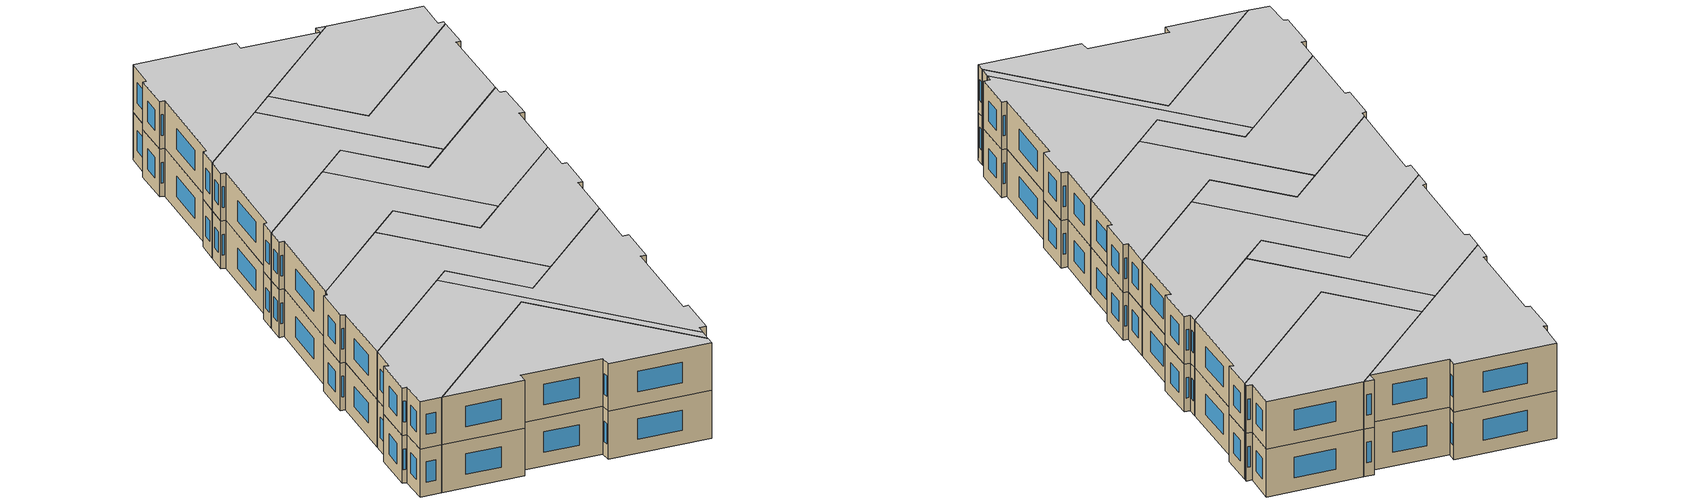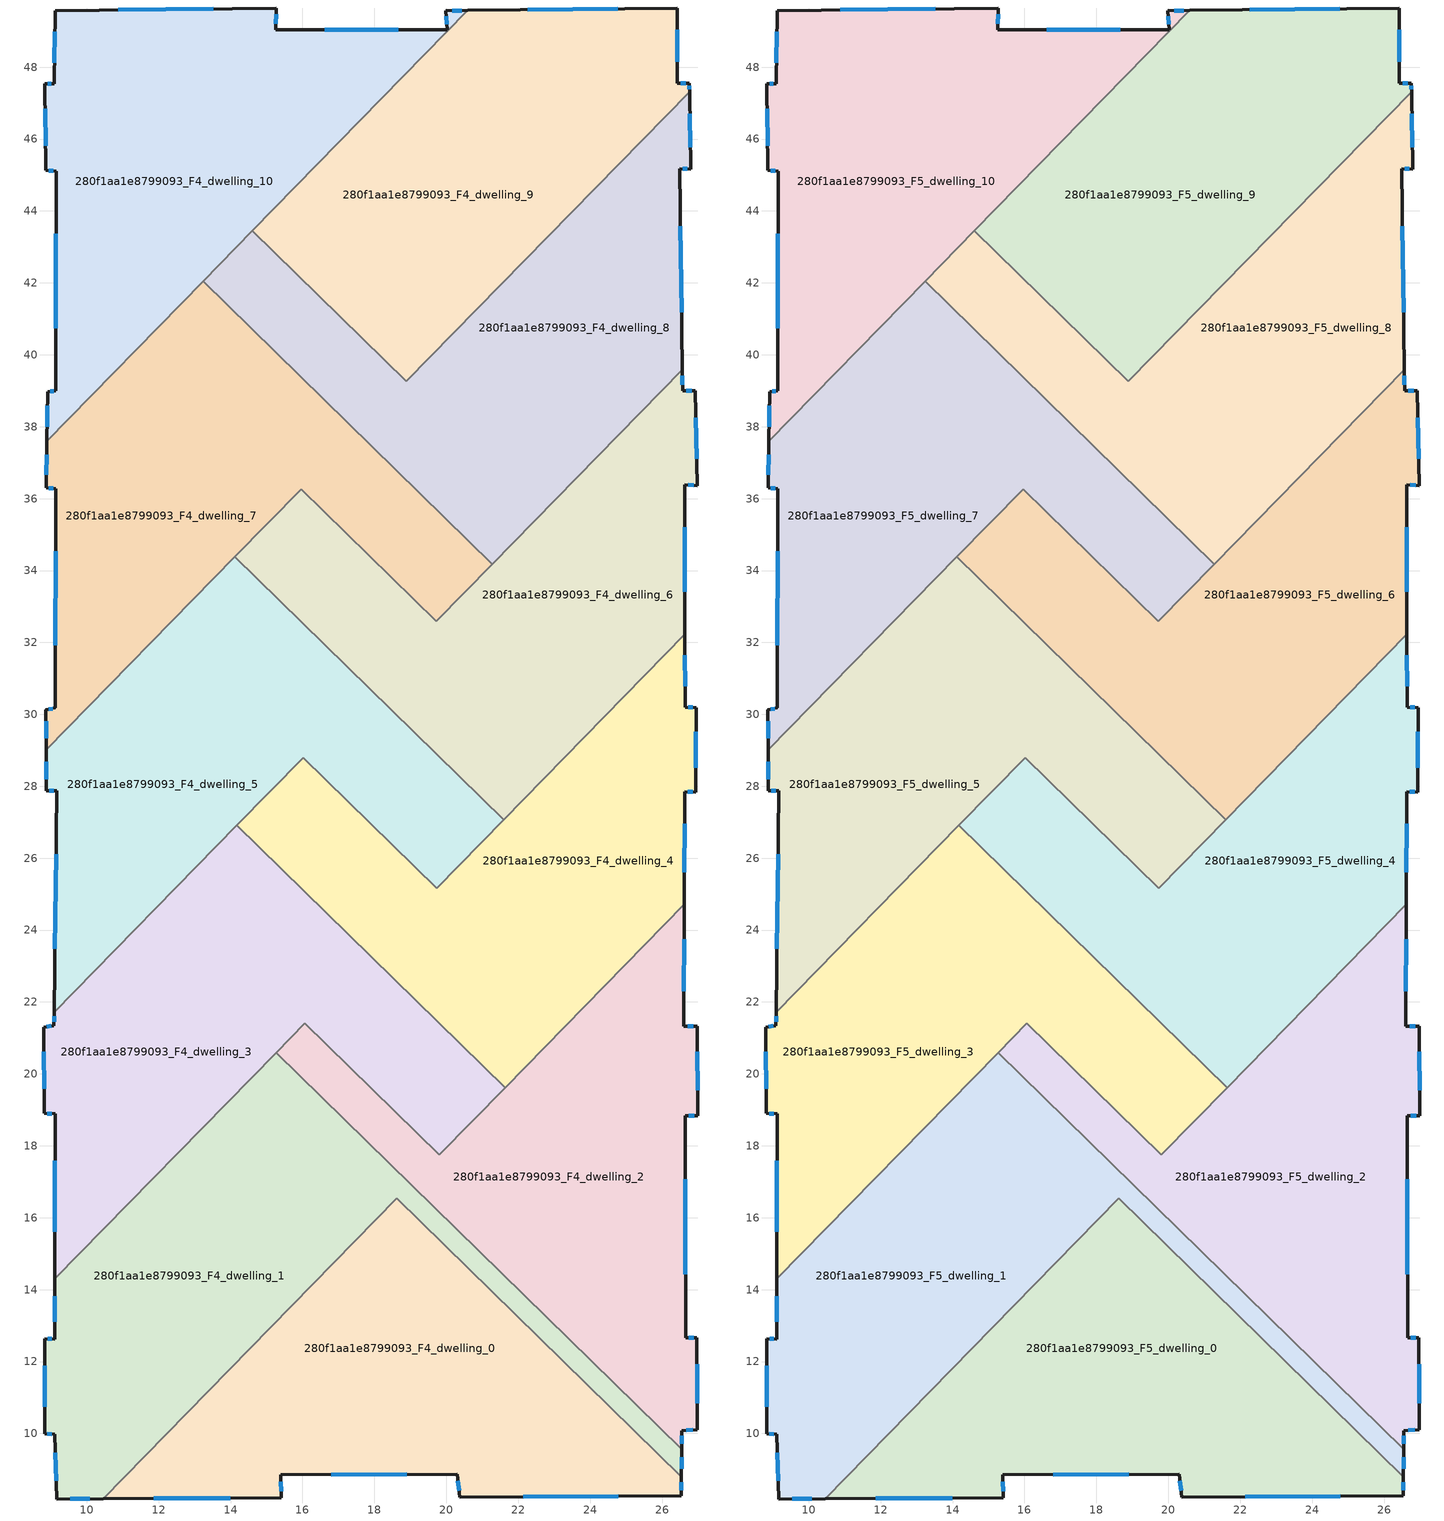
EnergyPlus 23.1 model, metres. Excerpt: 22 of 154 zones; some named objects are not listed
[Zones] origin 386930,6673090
280f1aa1e8799093_F4_dwelling_0
 floor to 280f1aa1e8799093_F3_dwelling_0 (EU_floor_Construction): 26.54,8.8 26.54,8.26 20.37,8.23 20.3,8.87 15.4,8.84 15.41,8.21 10.45,8.18 18.62,16.54 z12
 wall outside (EU_wall_Construction): 10.45,8.18 15.41,8.21 15.4,8.84 20.3,8.87 20.37,8.23 26.54,8.26 26.54,8.8 z12:15
 wall to 280f1aa1e8799093_F4_dwelling_1 (EU_wall_Construction): 26.54,8.8 18.62,16.54 10.45,8.18 z12:15
 window (EU_Window_Construction): 20.32,8.68 20.35,8.41 / 16.8,8.85 18.9,8.86 / 15.4,8.39 15.4,8.66 / 11.87,8.19 13.99,8.2 / 26.54,8.42 26.54,8.64 / 22.13,8.24 24.78,8.25 z12.86:14.14
280f1aa1e8799093_F4_dwelling_1
 floor to 280f1aa1e8799093_F3_dwelling_1 (EU_floor_Construction): 18.62,16.54 10.45,8.18 9.17,8.18 9.11,9.97 8.83,9.99 8.83,12.63 9.11,12.63 9.11,14.3 15.27,20.59 26.55,9.56 26.54,8.8 z12
 wall outside (EU_wall_Construction): 9.11,14.3 9.11,12.63 8.83,12.63 8.83,9.99 9.11,9.97 9.17,8.18 10.45,8.18 / 26.54,8.8 26.55,9.56 z12:15
 wall to 280f1aa1e8799093_F4_dwelling_2 (EU_wall_Construction): 26.55,9.56 15.27,20.59 z12:15
 wall to 280f1aa1e8799093_F4_dwelling_3 (EU_wall_Construction): 15.27,20.59 9.11,14.3 z12:15
 window (EU_Window_Construction): 9.54,8.18 10.09,8.18 / 9.12,9.46 9.15,8.69 / 8.91,9.99 9.03,9.98 / 8.83,11.88 8.83,10.75 / 9.03,12.63 8.91,12.63 / 9.11,13.82 9.11,13.1 / 26.54,9.02 26.55,9.34 z12.86:14.14
280f1aa1e8799093_F4_dwelling_10
 floor to 280f1aa1e8799093_F3_dwelling_10 (EU_floor_Construction): 20.6,49.58 8.89,37.6 8.91,38.98 9.14,39 9.15,45.11 8.87,45.13 8.84,47.53 9.09,47.54 9.12,49.57 15.28,49.64 15.26,49.04 20.02,49.04 19.99,49.57 z12
 wall outside (EU_wall_Construction): 20.6,49.58 19.99,49.57 20.02,49.04 15.26,49.04 15.28,49.64 9.12,49.57 9.09,47.54 8.84,47.53 8.87,45.13 9.15,45.11 9.14,39 8.91,38.98 8.89,37.6 z12:15
 wall to 280f1aa1e8799093_F4_dwelling_9 (EU_wall_Construction): 14.61,43.44 20.6,49.58 z12:15
 wall to 280f1aa1e8799093_F4_dwelling_7 (EU_wall_Construction): 8.89,37.6 13.24,42.04 z12:15
 wall to 280f1aa1e8799093_F4_dwelling_8 (EU_wall_Construction): 13.24,42.04 14.61,43.44 z12:15
 window (EU_Window_Construction): 20.43,49.57 20.16,49.57 / 8.91,38.58 8.9,37.99 / 9.08,38.99 8.98,38.98 / 9.14,43.36 9.14,40.74 / 8.95,45.12 9.07,45.12 / 8.84,46.85 8.86,45.82 / 9.02,47.54 8.91,47.53 / 9.12,48.99 9.1,48.12 / 13.52,49.62 10.88,49.59 / 15.26,49.21 15.27,49.47 / 18.66,49.04 16.62,49.04 / 20,49.42 20.01,49.19 z12.86:14.14
280f1aa1e8799093_F4_dwelling_2
 floor to 280f1aa1e8799093_F3_dwelling_2 (EU_floor_Construction): 26.62,24.72 26.61,21.33 26.98,21.32 26.99,18.84 26.65,18.83 26.65,12.66 26.97,12.66 26.98,10.11 26.55,10.08 26.55,9.56 15.27,20.59 16.06,21.41 19.81,17.75 z12
 wall outside (EU_wall_Construction): 26.55,9.56 26.55,10.08 26.98,10.11 26.97,12.66 26.65,12.66 26.65,18.83 26.99,18.84 26.98,21.32 26.61,21.33 26.62,24.72 z12:15
 wall to 280f1aa1e8799093_F4_dwelling_3 (EU_wall_Construction): 21.63,19.62 19.81,17.75 16.06,21.41 15.27,20.59 z12:15
 wall to 280f1aa1e8799093_F4_dwelling_4 (EU_wall_Construction): 26.62,24.72 21.63,19.62 z12:15
 window (EU_Window_Construction): 26.68,10.09 26.86,10.1 / 26.55,9.71 26.55,9.93 / 26.61,22.3 26.62,23.75 / 26.87,21.32 26.71,21.33 / 26.99,19.55 26.98,20.61 / 26.74,18.83 26.89,18.84 / 26.65,14.42 26.65,17.07 / 26.88,12.66 26.74,12.66 / 26.98,10.84 26.97,11.93 z12.86:14.14
280f1aa1e8799093_F4_dwelling_3
 floor to 280f1aa1e8799093_F3_dwelling_3 (EU_floor_Construction): 21.64,19.62 19.81,17.75 16.06,21.41 9.11,14.3 9.12,18.89 8.81,18.9 8.81,21.3 9.09,21.34 9.09,21.71 14.18,26.91 z12
 wall outside (EU_wall_Construction): 9.09,21.71 9.09,21.34 8.81,21.3 8.81,18.9 9.12,18.89 9.11,14.3 z12:15
 wall to 280f1aa1e8799093_F4_dwelling_4 (EU_wall_Construction): 21.64,19.62 14.18,26.91 z12:15
 wall to 280f1aa1e8799093_F4_dwelling_5 (EU_wall_Construction): 14.18,26.91 9.09,21.71 z12:15
 window (EU_Window_Construction): 9.12,17.58 9.11,15.61 / 8.9,18.9 9.03,18.89 / 8.81,20.62 8.81,19.59 / 9.01,21.33 8.89,21.31 / 9.09,21.61 9.09,21.45 z12.86:14.14
280f1aa1e8799093_F4_dwelling_4
 floor to 280f1aa1e8799093_F3_dwelling_4 (EU_floor_Construction): 26.64,32.23 26.64,30.2 26.95,30.19 26.94,27.84 26.63,27.85 26.62,24.72 21.64,19.62 14.18,26.91 16.02,28.8 19.73,25.17 z12
 wall outside (EU_wall_Construction): 26.62,24.72 26.63,27.85 26.94,27.84 26.95,30.19 26.64,30.2 26.64,32.23 z12:15
 wall to 280f1aa1e8799093_F4_dwelling_5 (EU_wall_Construction): 21.6,27.07 19.73,25.17 16.02,28.8 14.18,26.91 z12:15
 wall to 280f1aa1e8799093_F4_dwelling_6 (EU_wall_Construction): 26.64,32.23 21.6,27.07 z12:15
 window (EU_Window_Construction): 26.62,25.61 26.63,26.96 / 26.64,30.78 26.64,31.65 / 26.86,30.19 26.73,30.19 / 26.94,28.51 26.94,29.52 / 26.72,27.85 26.85,27.84 z12.86:14.14
280f1aa1e8799093_F4_dwelling_5
 floor to 280f1aa1e8799093_F3_dwelling_5 (EU_floor_Construction): 21.6,27.07 19.73,25.17 16.02,28.8 9.09,21.71 9.17,27.88 8.88,27.87 8.87,29.01 14.12,34.38 z12
 wall outside (EU_wall_Construction): 8.87,29.01 8.88,27.87 9.17,27.88 9.09,21.71 z12:15
 wall to 280f1aa1e8799093_F4_dwelling_6 (EU_wall_Construction): 21.6,27.07 14.12,34.38 z12:15
 wall to 280f1aa1e8799093_F4_dwelling_7 (EU_wall_Construction): 14.12,34.38 8.87,29.01 z12:15
 window (EU_Window_Construction): 9.15,26.11 9.11,23.47 / 8.96,27.87 9.08,27.87 / 8.87,28.69 8.87,28.2 z12.86:14.14
280f1aa1e8799093_F4_dwelling_6
 floor to 280f1aa1e8799093_F3_dwelling_6 (EU_floor_Construction): 26.56,39.58 26.57,38.99 26.93,39 26.97,36.36 26.63,36.39 26.64,32.23 21.6,27.07 14.12,34.38 15.96,36.26 19.72,32.58 z12
 wall outside (EU_wall_Construction): 26.64,32.23 26.63,36.39 26.97,36.36 26.93,39 26.57,38.99 26.56,39.58 z12:15
 wall to 280f1aa1e8799093_F4_dwelling_7 (EU_wall_Construction): 21.28,34.18 19.72,32.58 15.96,36.26 14.12,34.38 z12:15
 wall to 280f1aa1e8799093_F4_dwelling_8 (EU_wall_Construction): 26.56,39.58 21.28,34.18 z12:15
 window (EU_Window_Construction): 26.57,39.16 26.57,39.41 / 26.82,38.99 26.67,38.99 / 26.96,37.11 26.94,38.24 / 26.73,36.38 26.88,36.37 / 26.64,33.41 26.63,35.2 z12.86:14.14
280f1aa1e8799093_F4_dwelling_7
 floor to 280f1aa1e8799093_F3_dwelling_7 (EU_floor_Construction): 15.96,36.26 8.87,29.01 8.87,30.12 9.12,30.18 9.14,36.28 8.87,36.3 8.89,37.6 13.24,42.04 21.28,34.18 19.72,32.58 z12
 wall outside (EU_wall_Construction): 8.89,37.6 8.87,36.3 9.14,36.28 9.12,30.18 8.87,30.12 8.87,29.01 z12:15
 wall to 280f1aa1e8799093_F4_dwelling_8 (EU_wall_Construction): 21.28,34.18 13.24,42.04 z12:15
 window (EU_Window_Construction): 8.87,29.8 8.87,29.33 / 9.05,30.16 8.94,30.14 / 9.13,34.53 9.13,31.92 / 8.95,36.29 9.06,36.28 / 8.89,37.23 8.88,36.67 z12.86:14.14
280f1aa1e8799093_F4_dwelling_8
 floor to 280f1aa1e8799093_F3_dwelling_8 (EU_floor_Construction): 26.76,47.31 26.79,45.16 26.49,45.18 26.56,39.58 21.28,34.18 13.24,42.04 14.61,43.44 18.89,39.26 z12
 wall outside (EU_wall_Construction): 26.56,39.58 26.49,45.18 26.79,45.16 26.76,47.31 z12:15
 wall to 280f1aa1e8799093_F4_dwelling_9 (EU_wall_Construction): 26.76,47.31 18.89,39.26 14.61,43.44 z12:15
 window (EU_Window_Construction): 26.78,45.78 26.77,46.7 / 26.58,45.17 26.71,45.17 / 26.54,41.18 26.51,43.58 z12.86:14.14
280f1aa1e8799093_F4_dwelling_9
 floor to 280f1aa1e8799093_F3_dwelling_9 (EU_floor_Construction): 26.43,49.63 26.42,47.55 26.76,47.55 26.76,47.31 18.89,39.26 14.61,43.44 20.6,49.58 z12
 wall outside (EU_wall_Construction): 26.76,47.31 26.76,47.55 26.42,47.55 26.43,49.63 20.6,49.58 z12:15
 window (EU_Window_Construction): 26.42,48.15 26.43,49.04 / 26.66,47.55 26.52,47.55 / 26.76,47.38 26.76,47.48 / 24.76,49.62 22.27,49.59 z12.86:14.14
280f1aa1e8799093_F5_dwelling_0
 floor to 280f1aa1e8799093_F4_dwelling_0 (EU_floor_Construction): 26.54,8.8 26.54,8.26 20.37,8.23 20.3,8.87 15.4,8.84 15.41,8.21 10.45,8.18 18.62,16.54 z15
 wall outside (EU_wall_Construction): 10.45,8.18 15.41,8.21 15.4,8.84 20.3,8.87 20.37,8.23 26.54,8.26 26.54,8.8 z15:18
 wall to 280f1aa1e8799093_F5_dwelling_1 (EU_wall_Construction): 26.54,8.8 18.62,16.54 10.45,8.18 z15:18
 window (EU_Window_Construction): 20.32,8.68 20.35,8.41 / 16.8,8.85 18.9,8.86 / 15.4,8.39 15.4,8.66 / 11.87,8.19 13.99,8.2 / 26.54,8.42 26.54,8.64 / 22.13,8.24 24.78,8.25 z15.86:17.14
 ceiling to 280f1aa1e8799093_F6_dwelling_0 (EU_floor_Construction): 26.54,8.26 26.54,8.8 18.62,16.54 10.45,8.18 15.41,8.21 15.4,8.84 20.3,8.87 20.37,8.23 z18
280f1aa1e8799093_F5_dwelling_1
 floor to 280f1aa1e8799093_F4_dwelling_1 (EU_floor_Construction): 18.62,16.54 10.45,8.18 9.17,8.18 9.11,9.97 8.83,9.99 8.83,12.63 9.11,12.63 9.11,14.3 15.27,20.59 26.55,9.56 26.54,8.8 z15
 wall outside (EU_wall_Construction): 9.11,14.3 9.11,12.63 8.83,12.63 8.83,9.99 9.11,9.97 9.17,8.18 10.45,8.18 / 26.54,8.8 26.55,9.56 z15:18
 wall to 280f1aa1e8799093_F5_dwelling_2 (EU_wall_Construction): 26.55,9.56 15.27,20.59 z15:18
 wall to 280f1aa1e8799093_F5_dwelling_3 (EU_wall_Construction): 15.27,20.59 9.11,14.3 z15:18
 window (EU_Window_Construction): 9.54,8.18 10.09,8.18 / 9.12,9.46 9.15,8.69 / 8.91,9.99 9.03,9.98 / 8.83,11.88 8.83,10.75 / 9.03,12.63 8.91,12.63 / 9.11,13.82 9.11,13.1 / 26.54,9.02 26.55,9.34 z15.86:17.14
 ceiling to 280f1aa1e8799093_F6_dwelling_1 (EU_floor_Construction): 26.54,8.8 26.55,9.56 15.27,20.59 9.11,14.3 9.11,12.63 8.83,12.63 8.83,9.99 9.11,9.97 9.17,8.18 10.45,8.18 18.62,16.54 z18
280f1aa1e8799093_F5_dwelling_10
 floor to 280f1aa1e8799093_F4_dwelling_10 (EU_floor_Construction): 20.6,49.58 8.89,37.6 8.91,38.98 9.14,39 9.15,45.11 8.87,45.13 8.84,47.53 9.09,47.54 9.12,49.57 15.28,49.64 15.26,49.04 20.02,49.04 19.99,49.57 z15
 wall outside (EU_wall_Construction): 20.6,49.58 19.99,49.57 20.02,49.04 15.26,49.04 15.28,49.64 9.12,49.57 9.09,47.54 8.84,47.53 8.87,45.13 9.15,45.11 9.14,39 8.91,38.98 8.89,37.6 z15:18
 wall to 280f1aa1e8799093_F5_dwelling_9 (EU_wall_Construction): 14.61,43.44 20.6,49.58 z15:18
 wall to 280f1aa1e8799093_F5_dwelling_7 (EU_wall_Construction): 8.89,37.6 13.24,42.04 z15:18
 wall to 280f1aa1e8799093_F5_dwelling_8 (EU_wall_Construction): 13.24,42.04 14.61,43.44 z15:18
 window (EU_Window_Construction): 20.43,49.57 20.16,49.57 / 8.91,38.58 8.9,37.99 / 9.08,38.99 8.98,38.98 / 9.14,43.36 9.14,40.74 / 8.95,45.12 9.07,45.12 / 8.84,46.85 8.86,45.82 / 9.02,47.54 8.91,47.53 / 9.12,48.99 9.1,48.12 / 13.52,49.62 10.88,49.59 / 15.26,49.21 15.27,49.47 / 18.66,49.04 16.62,49.04 / 20,49.42 20.01,49.19 z15.86:17.14
 ceiling to 280f1aa1e8799093_F6_dwelling_10 (EU_floor_Construction): 20.02,49.04 15.26,49.04 15.28,49.64 9.12,49.57 9.09,47.54 8.84,47.53 8.87,45.13 9.15,45.11 9.14,39 8.91,38.98 8.89,37.6 20.6,49.58 19.99,49.57 z18
280f1aa1e8799093_F5_dwelling_2
 floor to 280f1aa1e8799093_F4_dwelling_2 (EU_floor_Construction): 26.62,24.72 26.61,21.33 26.98,21.32 26.99,18.84 26.65,18.83 26.65,12.66 26.97,12.66 26.98,10.11 26.55,10.08 26.55,9.56 15.27,20.59 16.06,21.41 19.81,17.75 z15
 wall outside (EU_wall_Construction): 26.55,9.56 26.55,10.08 26.98,10.11 26.97,12.66 26.65,12.66 26.65,18.83 26.99,18.84 26.98,21.32 26.61,21.33 26.62,24.72 z15:18
 wall to 280f1aa1e8799093_F5_dwelling_3 (EU_wall_Construction): 21.63,19.62 19.81,17.75 16.06,21.41 15.27,20.59 z15:18
 wall to 280f1aa1e8799093_F5_dwelling_4 (EU_wall_Construction): 26.62,24.72 21.63,19.62 z15:18
 window (EU_Window_Construction): 26.68,10.09 26.86,10.1 / 26.55,9.71 26.55,9.93 / 26.61,22.3 26.62,23.75 / 26.87,21.32 26.71,21.33 / 26.99,19.55 26.98,20.61 / 26.74,18.83 26.89,18.84 / 26.65,14.42 26.65,17.07 / 26.88,12.66 26.74,12.66 / 26.98,10.84 26.97,11.93 z15.86:17.14
 ceiling to 280f1aa1e8799093_F6_dwelling_2 (EU_floor_Construction): 26.55,9.56 26.55,10.08 26.98,10.11 26.97,12.66 26.65,12.66 26.65,18.83 26.99,18.84 26.98,21.32 26.61,21.33 26.62,24.72 19.81,17.75 16.06,21.41 15.27,20.59 z18
280f1aa1e8799093_F5_dwelling_3
 floor to 280f1aa1e8799093_F4_dwelling_3 (EU_floor_Construction): 21.64,19.62 19.81,17.75 16.06,21.41 9.11,14.3 9.12,18.89 8.81,18.9 8.81,21.3 9.09,21.34 9.09,21.71 14.18,26.91 z15
 wall outside (EU_wall_Construction): 9.09,21.71 9.09,21.34 8.81,21.3 8.81,18.9 9.12,18.89 9.11,14.3 z15:18
 wall to 280f1aa1e8799093_F5_dwelling_4 (EU_wall_Construction): 21.64,19.62 14.18,26.91 z15:18
 wall to 280f1aa1e8799093_F5_dwelling_5 (EU_wall_Construction): 14.18,26.91 9.09,21.71 z15:18
 window (EU_Window_Construction): 9.12,17.58 9.11,15.61 / 8.9,18.9 9.03,18.89 / 8.81,20.62 8.81,19.59 / 9.01,21.33 8.89,21.31 / 9.09,21.61 9.09,21.45 z15.86:17.14
 ceiling to 280f1aa1e8799093_F6_dwelling_3 (EU_floor_Construction): 19.81,17.75 21.64,19.62 14.18,26.91 9.09,21.71 9.09,21.34 8.81,21.3 8.81,18.9 9.12,18.89 9.11,14.3 16.06,21.41 z18
280f1aa1e8799093_F5_dwelling_4
 floor to 280f1aa1e8799093_F4_dwelling_4 (EU_floor_Construction): 26.64,32.23 26.64,30.2 26.95,30.19 26.94,27.84 26.63,27.85 26.62,24.72 21.64,19.62 14.18,26.91 16.02,28.8 19.73,25.17 z15
 wall outside (EU_wall_Construction): 26.62,24.72 26.63,27.85 26.94,27.84 26.95,30.19 26.64,30.2 26.64,32.23 z15:18
 wall to 280f1aa1e8799093_F5_dwelling_5 (EU_wall_Construction): 21.6,27.07 19.73,25.17 16.02,28.8 14.18,26.91 z15:18
 wall to 280f1aa1e8799093_F5_dwelling_6 (EU_wall_Construction): 26.64,32.23 21.6,27.07 z15:18
 window (EU_Window_Construction): 26.62,25.61 26.63,26.96 / 26.64,30.78 26.64,31.65 / 26.86,30.19 26.73,30.19 / 26.94,28.51 26.94,29.52 / 26.72,27.85 26.85,27.84 z15.86:17.14
 ceiling to 280f1aa1e8799093_F6_dwelling_4 (EU_floor_Construction): 26.62,24.72 26.63,27.85 26.94,27.84 26.95,30.19 26.64,30.2 26.64,32.23 19.73,25.17 16.02,28.8 14.18,26.91 21.64,19.62 z18
280f1aa1e8799093_F5_dwelling_5
 floor to 280f1aa1e8799093_F4_dwelling_5 (EU_floor_Construction): 21.6,27.07 19.73,25.17 16.02,28.8 9.09,21.71 9.17,27.88 8.88,27.87 8.87,29.01 14.12,34.38 z15
 wall outside (EU_wall_Construction): 8.87,29.01 8.88,27.87 9.17,27.88 9.09,21.71 z15:18
 wall to 280f1aa1e8799093_F5_dwelling_6 (EU_wall_Construction): 21.6,27.07 14.12,34.38 z15:18
 wall to 280f1aa1e8799093_F5_dwelling_7 (EU_wall_Construction): 14.12,34.38 8.87,29.01 z15:18
 window (EU_Window_Construction): 9.15,26.11 9.11,23.47 / 8.96,27.87 9.08,27.87 / 8.87,28.69 8.87,28.2 z15.86:17.14
 ceiling to 280f1aa1e8799093_F6_dwelling_5 (EU_floor_Construction): 19.73,25.17 21.6,27.07 14.12,34.38 8.87,29.01 8.88,27.87 9.17,27.88 9.09,21.71 16.02,28.8 z18
280f1aa1e8799093_F5_dwelling_6
 floor to 280f1aa1e8799093_F4_dwelling_6 (EU_floor_Construction): 26.56,39.58 26.57,38.99 26.93,39 26.97,36.36 26.63,36.39 26.64,32.23 21.6,27.07 14.12,34.38 15.96,36.26 19.72,32.58 z15
 wall outside (EU_wall_Construction): 26.64,32.23 26.63,36.39 26.97,36.36 26.93,39 26.57,38.99 26.56,39.58 z15:18
 wall to 280f1aa1e8799093_F5_dwelling_7 (EU_wall_Construction): 21.28,34.18 19.72,32.58 15.96,36.26 14.12,34.38 z15:18
 wall to 280f1aa1e8799093_F5_dwelling_8 (EU_wall_Construction): 26.56,39.58 21.28,34.18 z15:18
 window (EU_Window_Construction): 26.57,39.16 26.57,39.41 / 26.82,38.99 26.67,38.99 / 26.96,37.11 26.94,38.24 / 26.73,36.38 26.88,36.37 / 26.64,33.41 26.63,35.2 z15.86:17.14
 ceiling to 280f1aa1e8799093_F6_dwelling_6 (EU_floor_Construction): 26.64,32.23 26.63,36.39 26.97,36.36 26.93,39 26.57,38.99 26.56,39.58 19.72,32.58 15.96,36.26 14.12,34.38 21.6,27.07 z18
280f1aa1e8799093_F5_dwelling_7
 floor to 280f1aa1e8799093_F4_dwelling_7 (EU_floor_Construction): 15.96,36.26 8.87,29.01 8.87,30.12 9.12,30.18 9.14,36.28 8.87,36.3 8.89,37.6 13.24,42.04 21.28,34.18 19.72,32.58 z15
 wall outside (EU_wall_Construction): 8.89,37.6 8.87,36.3 9.14,36.28 9.12,30.18 8.87,30.12 8.87,29.01 z15:18
 wall to 280f1aa1e8799093_F5_dwelling_8 (EU_wall_Construction): 21.28,34.18 13.24,42.04 z15:18
 window (EU_Window_Construction): 8.87,29.8 8.87,29.33 / 9.05,30.16 8.94,30.14 / 9.13,34.53 9.13,31.92 / 8.95,36.29 9.06,36.28 / 8.89,37.23 8.88,36.67 z15.86:17.14
 ceiling to 280f1aa1e8799093_F6_dwelling_7 (EU_floor_Construction): 19.72,32.58 21.28,34.18 13.24,42.04 8.89,37.6 8.87,36.3 9.14,36.28 9.12,30.18 8.87,30.12 8.87,29.01 15.96,36.26 z18
280f1aa1e8799093_F5_dwelling_8
 floor to 280f1aa1e8799093_F4_dwelling_8 (EU_floor_Construction): 26.76,47.31 26.79,45.16 26.49,45.18 26.56,39.58 21.28,34.18 13.24,42.04 14.61,43.44 18.89,39.26 z15
 wall outside (EU_wall_Construction): 26.56,39.58 26.49,45.18 26.79,45.16 26.76,47.31 z15:18
 wall to 280f1aa1e8799093_F5_dwelling_9 (EU_wall_Construction): 26.76,47.31 18.89,39.26 14.61,43.44 z15:18
 window (EU_Window_Construction): 26.78,45.78 26.77,46.7 / 26.58,45.17 26.71,45.17 / 26.54,41.18 26.51,43.58 z15.86:17.14
 ceiling to 280f1aa1e8799093_F6_dwelling_8 (EU_floor_Construction): 26.56,39.58 26.49,45.18 26.79,45.16 26.76,47.31 18.89,39.26 14.61,43.44 13.24,42.04 21.28,34.18 z18
280f1aa1e8799093_F5_dwelling_9
 floor to 280f1aa1e8799093_F4_dwelling_9 (EU_floor_Construction): 26.43,49.63 26.42,47.55 26.76,47.55 26.76,47.31 18.89,39.26 14.61,43.44 20.6,49.58 z15
 wall outside (EU_wall_Construction): 26.76,47.31 26.76,47.55 26.42,47.55 26.43,49.63 20.6,49.58 z15:18
 window (EU_Window_Construction): 26.42,48.15 26.43,49.04 / 26.66,47.55 26.52,47.55 / 26.76,47.38 26.76,47.48 / 24.76,49.62 22.27,49.59 z15.86:17.14
 ceiling to 280f1aa1e8799093_F6_dwelling_9 (EU_floor_Construction): 18.89,39.26 26.76,47.31 26.76,47.55 26.42,47.55 26.43,49.63 20.6,49.58 14.61,43.44 z18
[Building]
EU S2 Campaign: North Axis=0; Terrain=City; Solar Distribution=FullExterior
[Site:Location]
Helsinki-Vantaa.AP: Latitude=60.317; Longitude=24.963; Time Zone=2; Elevation=54.6
[SizingPeriod:WeatherFileDays]
AnnualSizingPeriod: Begin Month=1; Begin Day of Month=1; End Month=12; End Day of Month=31; Day of Week for Start Day=Monday; Use Weather File Daylight Saving Period=No; Use Weather File Rain and Snow Indicators=No
[MATERIAL]
EU_InternalMass_Material: Roughness=MediumRough; Thickness=0.1; Conductivity=1; Density=1800; Specific Heat=900; Thermal Absorptance=0.9; Solar Absorptance=0.7; Visible Absorptance=0.7
[MATERIAL:NOMASS] Roughness=MediumRough; Thermal Absorptance=0.9; Solar Absorptance=0.7; Visible Absorptance=0.7
Name | Thermal Resistance
EU_wall_NoMass | 1.10183
EU_floor_NoMass | 1.70606
[WINDOWMATERIAL:SIMPLEGLAZINGSYSTEM]
EU_Window_SimpleGlazing: UFactor=3.11035; Solar Heat Gain Coefficient=0.8; Visible Transmittance=0.8
[CONSTRUCTION]
EU_wall_Construction: EU_wall_NoMass
EU_floor_Construction: EU_floor_NoMass
EU_Window_Construction: EU_Window_SimpleGlazing
EU_InternalMass_Construction: EU_InternalMass_Material
[ZONE] Type=1; Multiplier=1; Ceiling Height=autocalculate; Floor Area=autocalculate; Part of Total Floor Area=Yes
Name | Volume
280f1aa1e8799093_F4_dwelling_0; 280f1aa1e8799093_F5_dwelling_0 | 197.594
280f1aa1e8799093_F4_dwelling_1; 280f1aa1e8799093_F5_dwelling_1 | 197.613
280f1aa1e8799093_F4_dwelling_10; 280f1aa1e8799093_F5_dwelling_10 | 197.597
280f1aa1e8799093_F4_dwelling_2; 280f1aa1e8799093_F5_dwelling_2; 280f1aa1e8799093_F4_dwelling_3; 280f1aa1e8799093_F5_dwelling_3 | 197.605
280f1aa1e8799093_F4_dwelling_4; 280f1aa1e8799093_F5_dwelling_4 | 197.626
280f1aa1e8799093_F4_dwelling_5; 280f1aa1e8799093_F5_dwelling_5 | 197.632
280f1aa1e8799093_F4_dwelling_6; 280f1aa1e8799093_F5_dwelling_6 | 197.61
280f1aa1e8799093_F4_dwelling_7; 280f1aa1e8799093_F5_dwelling_7 | 197.616
280f1aa1e8799093_F4_dwelling_8; 280f1aa1e8799093_F5_dwelling_8 | 197.586
280f1aa1e8799093_F4_dwelling_9; 280f1aa1e8799093_F5_dwelling_9 | 197.602
[INTERNALMASS] Construction=EU_InternalMass_Construction
Name | Zone or ZoneList | Surface Area
280f1aa1e8799093_F4_dwelling_0_EU_InternalMass | 280f1aa1e8799093_F4_dwelling_0 | 65.8658
280f1aa1e8799093_F4_dwelling_1_EU_InternalMass | 280f1aa1e8799093_F4_dwelling_1 | 65.8715
280f1aa1e8799093_F4_dwelling_2_EU_InternalMass | 280f1aa1e8799093_F4_dwelling_2 | 65.8689
280f1aa1e8799093_F4_dwelling_3_EU_InternalMass | 280f1aa1e8799093_F4_dwelling_3 | 65.8682
280f1aa1e8799093_F4_dwelling_4_EU_InternalMass | 280f1aa1e8799093_F4_dwelling_4 | 65.8757
280f1aa1e8799093_F4_dwelling_5_EU_InternalMass | 280f1aa1e8799093_F4_dwelling_5 | 65.8792
280f1aa1e8799093_F4_dwelling_6_EU_InternalMass | 280f1aa1e8799093_F4_dwelling_6 | 65.8692
280f1aa1e8799093_F4_dwelling_7_EU_InternalMass | 280f1aa1e8799093_F4_dwelling_7 | 65.8727
280f1aa1e8799093_F4_dwelling_8_EU_InternalMass | 280f1aa1e8799093_F4_dwelling_8 | 65.8632
280f1aa1e8799093_F4_dwelling_9_EU_InternalMass | 280f1aa1e8799093_F4_dwelling_9 | 65.8666
280f1aa1e8799093_F4_dwelling_10_EU_InternalMass | 280f1aa1e8799093_F4_dwelling_10 | 65.8663
280f1aa1e8799093_F5_dwelling_0_EU_InternalMass | 280f1aa1e8799093_F5_dwelling_0 | 65.8658
280f1aa1e8799093_F5_dwelling_1_EU_InternalMass | 280f1aa1e8799093_F5_dwelling_1 | 65.8715
280f1aa1e8799093_F5_dwelling_2_EU_InternalMass | 280f1aa1e8799093_F5_dwelling_2 | 65.8689
280f1aa1e8799093_F5_dwelling_3_EU_InternalMass | 280f1aa1e8799093_F5_dwelling_3 | 65.8682
280f1aa1e8799093_F5_dwelling_4_EU_InternalMass | 280f1aa1e8799093_F5_dwelling_4 | 65.8757
280f1aa1e8799093_F5_dwelling_5_EU_InternalMass | 280f1aa1e8799093_F5_dwelling_5 | 65.8792
280f1aa1e8799093_F5_dwelling_6_EU_InternalMass | 280f1aa1e8799093_F5_dwelling_6 | 65.8692
280f1aa1e8799093_F5_dwelling_7_EU_InternalMass | 280f1aa1e8799093_F5_dwelling_7 | 65.8727
280f1aa1e8799093_F5_dwelling_8_EU_InternalMass | 280f1aa1e8799093_F5_dwelling_8 | 65.8632
280f1aa1e8799093_F5_dwelling_9_EU_InternalMass | 280f1aa1e8799093_F5_dwelling_9 | 65.8666
280f1aa1e8799093_F5_dwelling_10_EU_InternalMass | 280f1aa1e8799093_F5_dwelling_10 | 65.8663
[OTHEREQUIPMENT] Fuel Type=Electricity; Design Level Calculation Method=Watts/Area; Power per Zone Floor Area=1; Fraction Latent=0; Fraction Radiant=0; Fraction Lost=0; Carbon Dioxide Generation Rate=0; EndUse Subcategory=EU_Step8_InternalGains
Name | Zone or ZoneList or Space or SpaceList | Schedule
EU_Step8_InternalGain_280f1aa1e8799093_F4_dwelling_0_f000 | 280f1aa1e8799093_F4_dwelling_0 | EU_Step8_GainSchedule_280f1aa1e8799093_F4_dwelling_0_f000
EU_Step8_InternalGain_280f1aa1e8799093_F4_dwelling_1_f000 | 280f1aa1e8799093_F4_dwelling_1 | EU_Step8_GainSchedule_280f1aa1e8799093_F4_dwelling_1_f000
EU_Step8_InternalGain_280f1aa1e8799093_F4_dwelling_2_f000 | 280f1aa1e8799093_F4_dwelling_2 | EU_Step8_GainSchedule_280f1aa1e8799093_F4_dwelling_2_f000
EU_Step8_InternalGain_280f1aa1e8799093_F4_dwelling_3_f000 | 280f1aa1e8799093_F4_dwelling_3 | EU_Step8_GainSchedule_280f1aa1e8799093_F4_dwelling_3_f000
EU_Step8_InternalGain_280f1aa1e8799093_F4_dwelling_4_f000 | 280f1aa1e8799093_F4_dwelling_4 | EU_Step8_GainSchedule_280f1aa1e8799093_F4_dwelling_4_f000
EU_Step8_InternalGain_280f1aa1e8799093_F4_dwelling_5_f000 | 280f1aa1e8799093_F4_dwelling_5 | EU_Step8_GainSchedule_280f1aa1e8799093_F4_dwelling_5_f000
EU_Step8_InternalGain_280f1aa1e8799093_F4_dwelling_6_f000 | 280f1aa1e8799093_F4_dwelling_6 | EU_Step8_GainSchedule_280f1aa1e8799093_F4_dwelling_6_f000
EU_Step8_InternalGain_280f1aa1e8799093_F4_dwelling_7_f000 | 280f1aa1e8799093_F4_dwelling_7 | EU_Step8_GainSchedule_280f1aa1e8799093_F4_dwelling_7_f000
EU_Step8_InternalGain_280f1aa1e8799093_F4_dwelling_8_f000 | 280f1aa1e8799093_F4_dwelling_8 | EU_Step8_GainSchedule_280f1aa1e8799093_F4_dwelling_8_f000
EU_Step8_InternalGain_280f1aa1e8799093_F4_dwelling_9_f000 | 280f1aa1e8799093_F4_dwelling_9 | EU_Step8_GainSchedule_280f1aa1e8799093_F4_dwelling_9_f000
EU_Step8_InternalGain_280f1aa1e8799093_F4_dwelling_10_f000 | 280f1aa1e8799093_F4_dwelling_10 | EU_Step8_GainSchedule_280f1aa1e8799093_F4_dwelling_10_f000
EU_Step8_InternalGain_280f1aa1e8799093_F5_dwelling_0_f000 | 280f1aa1e8799093_F5_dwelling_0 | EU_Step8_GainSchedule_280f1aa1e8799093_F5_dwelling_0_f000
EU_Step8_InternalGain_280f1aa1e8799093_F5_dwelling_1_f000 | 280f1aa1e8799093_F5_dwelling_1 | EU_Step8_GainSchedule_280f1aa1e8799093_F5_dwelling_1_f000
EU_Step8_InternalGain_280f1aa1e8799093_F5_dwelling_2_f000 | 280f1aa1e8799093_F5_dwelling_2 | EU_Step8_GainSchedule_280f1aa1e8799093_F5_dwelling_2_f000
EU_Step8_InternalGain_280f1aa1e8799093_F5_dwelling_3_f000 | 280f1aa1e8799093_F5_dwelling_3 | EU_Step8_GainSchedule_280f1aa1e8799093_F5_dwelling_3_f000
EU_Step8_InternalGain_280f1aa1e8799093_F5_dwelling_4_f000 | 280f1aa1e8799093_F5_dwelling_4 | EU_Step8_GainSchedule_280f1aa1e8799093_F5_dwelling_4_f000
EU_Step8_InternalGain_280f1aa1e8799093_F5_dwelling_5_f000 | 280f1aa1e8799093_F5_dwelling_5 | EU_Step8_GainSchedule_280f1aa1e8799093_F5_dwelling_5_f000
EU_Step8_InternalGain_280f1aa1e8799093_F5_dwelling_6_f000 | 280f1aa1e8799093_F5_dwelling_6 | EU_Step8_GainSchedule_280f1aa1e8799093_F5_dwelling_6_f000
EU_Step8_InternalGain_280f1aa1e8799093_F5_dwelling_7_f000 | 280f1aa1e8799093_F5_dwelling_7 | EU_Step8_GainSchedule_280f1aa1e8799093_F5_dwelling_7_f000
EU_Step8_InternalGain_280f1aa1e8799093_F5_dwelling_8_f000 | 280f1aa1e8799093_F5_dwelling_8 | EU_Step8_GainSchedule_280f1aa1e8799093_F5_dwelling_8_f000
EU_Step8_InternalGain_280f1aa1e8799093_F5_dwelling_9_f000 | 280f1aa1e8799093_F5_dwelling_9 | EU_Step8_GainSchedule_280f1aa1e8799093_F5_dwelling_9_f000
EU_Step8_InternalGain_280f1aa1e8799093_F5_dwelling_10_f000 | 280f1aa1e8799093_F5_dwelling_10 | EU_Step8_GainSchedule_280f1aa1e8799093_F5_dwelling_10_f000
[ZONEVENTILATION:DESIGNFLOWRATE] Schedule=EU_AlwaysOn; Design Flow Rate Calculation Method=AirChanges/Hour; Air Changes per Hour=0.756316; Ventilation Type=Natural; Fan Pressure Rise=0; Fan Total Efficiency=1; Constant Term Coefficient=1; Temperature Term Coefficient=0; Velocity Term Coefficient=0; Velocity Squared Term Coefficient=0; Minimum Indoor Temperature=-100; Maximum Indoor Temperature=100; Delta Temperature=-100; Minimum Outdoor Temperature=-100; Maximum Outdoor Temperature=100; Maximum Wind Speed=40
Name | Zone or ZoneList or Space or SpaceList
EU_ConstantAir_280f1aa1e8799093_F4_dwelling_0 | 280f1aa1e8799093_F4_dwelling_0
EU_ConstantAir_280f1aa1e8799093_F4_dwelling_1 | 280f1aa1e8799093_F4_dwelling_1
EU_ConstantAir_280f1aa1e8799093_F4_dwelling_2 | 280f1aa1e8799093_F4_dwelling_2
EU_ConstantAir_280f1aa1e8799093_F4_dwelling_3 | 280f1aa1e8799093_F4_dwelling_3
EU_ConstantAir_280f1aa1e8799093_F4_dwelling_4 | 280f1aa1e8799093_F4_dwelling_4
EU_ConstantAir_280f1aa1e8799093_F4_dwelling_5 | 280f1aa1e8799093_F4_dwelling_5
EU_ConstantAir_280f1aa1e8799093_F4_dwelling_6 | 280f1aa1e8799093_F4_dwelling_6
EU_ConstantAir_280f1aa1e8799093_F4_dwelling_7 | 280f1aa1e8799093_F4_dwelling_7
EU_ConstantAir_280f1aa1e8799093_F4_dwelling_8 | 280f1aa1e8799093_F4_dwelling_8
EU_ConstantAir_280f1aa1e8799093_F4_dwelling_9 | 280f1aa1e8799093_F4_dwelling_9
EU_ConstantAir_280f1aa1e8799093_F4_dwelling_10 | 280f1aa1e8799093_F4_dwelling_10
EU_ConstantAir_280f1aa1e8799093_F5_dwelling_0 | 280f1aa1e8799093_F5_dwelling_0
EU_ConstantAir_280f1aa1e8799093_F5_dwelling_1 | 280f1aa1e8799093_F5_dwelling_1
EU_ConstantAir_280f1aa1e8799093_F5_dwelling_2 | 280f1aa1e8799093_F5_dwelling_2
EU_ConstantAir_280f1aa1e8799093_F5_dwelling_3 | 280f1aa1e8799093_F5_dwelling_3
EU_ConstantAir_280f1aa1e8799093_F5_dwelling_4 | 280f1aa1e8799093_F5_dwelling_4
EU_ConstantAir_280f1aa1e8799093_F5_dwelling_5 | 280f1aa1e8799093_F5_dwelling_5
EU_ConstantAir_280f1aa1e8799093_F5_dwelling_6 | 280f1aa1e8799093_F5_dwelling_6
EU_ConstantAir_280f1aa1e8799093_F5_dwelling_7 | 280f1aa1e8799093_F5_dwelling_7
EU_ConstantAir_280f1aa1e8799093_F5_dwelling_8 | 280f1aa1e8799093_F5_dwelling_8
EU_ConstantAir_280f1aa1e8799093_F5_dwelling_9 | 280f1aa1e8799093_F5_dwelling_9
EU_ConstantAir_280f1aa1e8799093_F5_dwelling_10 | 280f1aa1e8799093_F5_dwelling_10
[HVACTEMPLATE:ZONE:IDEALLOADSAIRSYSTEM] System Availability Schedule=EU_AlwaysOn; Maximum Heating Supply Air Temperature=50; Minimum Cooling Supply Air Temperature=13; Maximum Heating Supply Air Humidity Ratio=0.0156; Minimum Cooling Supply Air Humidity Ratio=0.0077; Heating Limit=NoLimit; Cooling Limit=NoLimit; Heating Availability Schedule=EU_AlwaysOn; Cooling Availability Schedule=EU_CoolingOff; Dehumidification Control Type=ConstantSensibleHeatRatio; Cooling Sensible Heat Ratio=0.7; Dehumidification Setpoint=60; Humidification Control Type=None; Humidification Setpoint=30; Outdoor Air Method=None; Outdoor Air Flow Rate per Person=0.00944; Outdoor Air Flow Rate per Zone Floor Area=0; Outdoor Air Flow Rate per Zone=0; Demand Controlled Ventilation Type=None; Outdoor Air Economizer Type=NoEconomizer; Heat Recovery Type=None; Sensible Heat Recovery Effectiveness=0.7; Latent Heat Recovery Effectiveness=0.65
Name | Template Thermostat
280f1aa1e8799093_F4_dwelling_0 | EU_HeatOnly_280f1aa1e8799093_F4_dwelling_0
280f1aa1e8799093_F4_dwelling_1 | EU_HeatOnly_280f1aa1e8799093_F4_dwelling_1
280f1aa1e8799093_F4_dwelling_2 | EU_HeatOnly_280f1aa1e8799093_F4_dwelling_2
280f1aa1e8799093_F4_dwelling_3 | EU_HeatOnly_280f1aa1e8799093_F4_dwelling_3
280f1aa1e8799093_F4_dwelling_4 | EU_HeatOnly_280f1aa1e8799093_F4_dwelling_4
280f1aa1e8799093_F4_dwelling_5 | EU_HeatOnly_280f1aa1e8799093_F4_dwelling_5
280f1aa1e8799093_F4_dwelling_6 | EU_HeatOnly_280f1aa1e8799093_F4_dwelling_6
280f1aa1e8799093_F4_dwelling_7 | EU_HeatOnly_280f1aa1e8799093_F4_dwelling_7
280f1aa1e8799093_F4_dwelling_8 | EU_HeatOnly_280f1aa1e8799093_F4_dwelling_8
280f1aa1e8799093_F4_dwelling_9 | EU_HeatOnly_280f1aa1e8799093_F4_dwelling_9
280f1aa1e8799093_F4_dwelling_10 | EU_HeatOnly_280f1aa1e8799093_F4_dwelling_10
280f1aa1e8799093_F5_dwelling_0 | EU_HeatOnly_280f1aa1e8799093_F5_dwelling_0
280f1aa1e8799093_F5_dwelling_1 | EU_HeatOnly_280f1aa1e8799093_F5_dwelling_1
280f1aa1e8799093_F5_dwelling_2 | EU_HeatOnly_280f1aa1e8799093_F5_dwelling_2
280f1aa1e8799093_F5_dwelling_3 | EU_HeatOnly_280f1aa1e8799093_F5_dwelling_3
280f1aa1e8799093_F5_dwelling_4 | EU_HeatOnly_280f1aa1e8799093_F5_dwelling_4
280f1aa1e8799093_F5_dwelling_5 | EU_HeatOnly_280f1aa1e8799093_F5_dwelling_5
280f1aa1e8799093_F5_dwelling_6 | EU_HeatOnly_280f1aa1e8799093_F5_dwelling_6
280f1aa1e8799093_F5_dwelling_7 | EU_HeatOnly_280f1aa1e8799093_F5_dwelling_7
280f1aa1e8799093_F5_dwelling_8 | EU_HeatOnly_280f1aa1e8799093_F5_dwelling_8
280f1aa1e8799093_F5_dwelling_9 | EU_HeatOnly_280f1aa1e8799093_F5_dwelling_9
280f1aa1e8799093_F5_dwelling_10 | EU_HeatOnly_280f1aa1e8799093_F5_dwelling_10
[SIZING:ZONE] Zone Cooling Design Supply Air Temperature Input Method=SupplyAirTemperature; Zone Cooling Design Supply Air Temperature=13; Zone Heating Design Supply Air Temperature Input Method=SupplyAirTemperature; Zone Heating Design Supply Air Temperature=50; Zone Cooling Design Supply Air Humidity Ratio=0.008; Zone Heating Design Supply Air Humidity Ratio=0.008; Cooling Design Air Flow Method=DesignDay; Cooling Design Air Flow Rate=0; Cooling Minimum Air Flow per Zone Floor Area=0.000762; Cooling Minimum Air Flow=0; Cooling Minimum Air Flow Fraction=0.2; Heating Design Air Flow Method=DesignDay; Heating Design Air Flow Rate=0; Heating Maximum Air Flow per Zone Floor Area=0.002032; Heating Maximum Air Flow=0.141576; Heating Maximum Air Flow Fraction=0.3; Account for Dedicated Outdoor Air System=No; Dedicated Outdoor Air System Control Strategy=NeutralSupplyAir; Dedicated Outdoor Air Low Setpoint Temperature for Design=autosize; Dedicated Outdoor Air High Setpoint Temperature for Design=autosize; Zone Load Sizing Method=Sensible Load Only No Latent Load; Zone Latent Cooling Design Supply Air Humidity Ratio Input Method=HumidityRatioDifference; Zone Cooling Design Supply Air Humidity Ratio Difference=0.005; Zone Latent Heating Design Supply Air Humidity Ratio Input Method=HumidityRatioDifference; Zone Humidification Design Supply Air Humidity Ratio Difference=0.005
280f1aa1e8799093_F4_dwelling_0; 280f1aa1e8799093_F4_dwelling_1; 280f1aa1e8799093_F4_dwelling_2; 280f1aa1e8799093_F4_dwelling_3; 280f1aa1e8799093_F4_dwelling_4; 280f1aa1e8799093_F4_dwelling_5; 280f1aa1e8799093_F4_dwelling_6; 280f1aa1e8799093_F4_dwelling_7; 280f1aa1e8799093_F4_dwelling_8; 280f1aa1e8799093_F4_dwelling_9; 280f1aa1e8799093_F4_dwelling_10; 280f1aa1e8799093_F5_dwelling_0; 280f1aa1e8799093_F5_dwelling_1; 280f1aa1e8799093_F5_dwelling_2; 280f1aa1e8799093_F5_dwelling_3; 280f1aa1e8799093_F5_dwelling_4; 280f1aa1e8799093_F5_dwelling_5; 280f1aa1e8799093_F5_dwelling_6; 280f1aa1e8799093_F5_dwelling_7; 280f1aa1e8799093_F5_dwelling_8; 280f1aa1e8799093_F5_dwelling_9; 280f1aa1e8799093_F5_dwelling_10
[SCHEDULE:CONSTANT]
Name | Hourly Value
EU_AlwaysOn | 1
EU_CoolingOff | 0
[SCHEDULE:FILE] Column Number=1; Rows to Skip at Top=0; Number of Hours of Data=8760; Column Separator=Comma; Interpolate to Timestep=No; Minutes per Item=60; Adjust Schedule for Daylight Savings=Yes
Name | File
EU_Step8_GainSchedule_280f1aa1e8799093_F4_dwelling_0_f000 | ../../schedules/280f1aa1e8799093/280f1aa1e8799093_F4_dwelling_0_f000_gain.csv
EU_Step8_GainSchedule_280f1aa1e8799093_F4_dwelling_1_f000 | ../../schedules/280f1aa1e8799093/280f1aa1e8799093_F4_dwelling_1_f000_gain.csv
EU_Step8_GainSchedule_280f1aa1e8799093_F4_dwelling_2_f000 | ../../schedules/280f1aa1e8799093/280f1aa1e8799093_F4_dwelling_2_f000_gain.csv
EU_Step8_GainSchedule_280f1aa1e8799093_F4_dwelling_3_f000 | ../../schedules/280f1aa1e8799093/280f1aa1e8799093_F4_dwelling_3_f000_gain.csv
EU_Step8_GainSchedule_280f1aa1e8799093_F4_dwelling_4_f000 | ../../schedules/280f1aa1e8799093/280f1aa1e8799093_F4_dwelling_4_f000_gain.csv
EU_Step8_GainSchedule_280f1aa1e8799093_F4_dwelling_5_f000 | ../../schedules/280f1aa1e8799093/280f1aa1e8799093_F4_dwelling_5_f000_gain.csv
EU_Step8_GainSchedule_280f1aa1e8799093_F4_dwelling_6_f000 | ../../schedules/280f1aa1e8799093/280f1aa1e8799093_F4_dwelling_6_f000_gain.csv
EU_Step8_GainSchedule_280f1aa1e8799093_F4_dwelling_7_f000 | ../../schedules/280f1aa1e8799093/280f1aa1e8799093_F4_dwelling_7_f000_gain.csv
EU_Step8_GainSchedule_280f1aa1e8799093_F4_dwelling_8_f000 | ../../schedules/280f1aa1e8799093/280f1aa1e8799093_F4_dwelling_8_f000_gain.csv
EU_Step8_GainSchedule_280f1aa1e8799093_F4_dwelling_9_f000 | ../../schedules/280f1aa1e8799093/280f1aa1e8799093_F4_dwelling_9_f000_gain.csv
EU_Step8_GainSchedule_280f1aa1e8799093_F4_dwelling_10_f000 | ../../schedules/280f1aa1e8799093/280f1aa1e8799093_F4_dwelling_10_f000_gain.csv
EU_Step8_GainSchedule_280f1aa1e8799093_F5_dwelling_0_f000 | ../../schedules/280f1aa1e8799093/280f1aa1e8799093_F5_dwelling_0_f000_gain.csv
EU_Step8_GainSchedule_280f1aa1e8799093_F5_dwelling_1_f000 | ../../schedules/280f1aa1e8799093/280f1aa1e8799093_F5_dwelling_1_f000_gain.csv
EU_Step8_GainSchedule_280f1aa1e8799093_F5_dwelling_2_f000 | ../../schedules/280f1aa1e8799093/280f1aa1e8799093_F5_dwelling_2_f000_gain.csv
EU_Step8_GainSchedule_280f1aa1e8799093_F5_dwelling_3_f000 | ../../schedules/280f1aa1e8799093/280f1aa1e8799093_F5_dwelling_3_f000_gain.csv
EU_Step8_GainSchedule_280f1aa1e8799093_F5_dwelling_4_f000 | ../../schedules/280f1aa1e8799093/280f1aa1e8799093_F5_dwelling_4_f000_gain.csv
EU_Step8_GainSchedule_280f1aa1e8799093_F5_dwelling_5_f000 | ../../schedules/280f1aa1e8799093/280f1aa1e8799093_F5_dwelling_5_f000_gain.csv
EU_Step8_GainSchedule_280f1aa1e8799093_F5_dwelling_6_f000 | ../../schedules/280f1aa1e8799093/280f1aa1e8799093_F5_dwelling_6_f000_gain.csv
EU_Step8_GainSchedule_280f1aa1e8799093_F5_dwelling_7_f000 | ../../schedules/280f1aa1e8799093/280f1aa1e8799093_F5_dwelling_7_f000_gain.csv
EU_Step8_GainSchedule_280f1aa1e8799093_F5_dwelling_8_f000 | ../../schedules/280f1aa1e8799093/280f1aa1e8799093_F5_dwelling_8_f000_gain.csv
EU_Step8_GainSchedule_280f1aa1e8799093_F5_dwelling_9_f000 | ../../schedules/280f1aa1e8799093/280f1aa1e8799093_F5_dwelling_9_f000_gain.csv
EU_Step8_GainSchedule_280f1aa1e8799093_F5_dwelling_10_f000 | ../../schedules/280f1aa1e8799093/280f1aa1e8799093_F5_dwelling_10_f000_gain.csv
